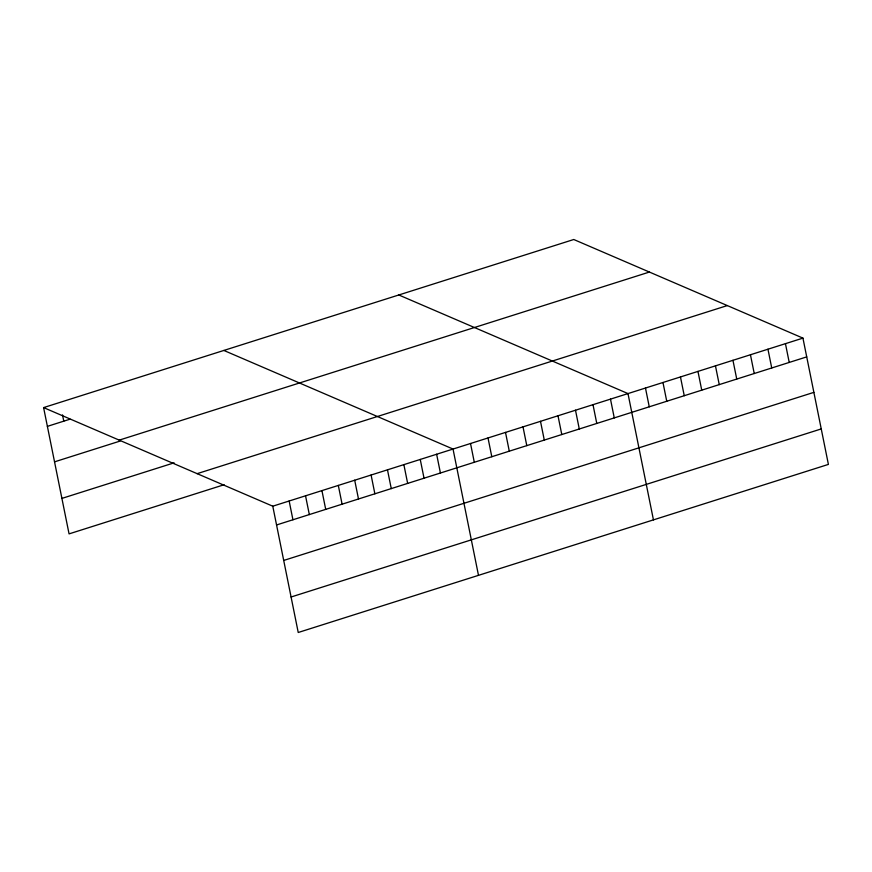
<?xml version="1.0" encoding="UTF-8"?>
<svg xmlns="http://www.w3.org/2000/svg" width="872" height="872" viewBox="0 0 872 872"><rect width="100%" height="100%" fill="white"/><g stroke="black" fill="none" stroke-linecap="round" stroke-linejoin="round"><path stroke-width="1.31" d="M43.6 407.595L573.765 239.506L802.938 338.118L828.4 464.405L298.235 632.494L272.773 506.196L43.6 407.595L69.062 533.882L224.115 484.734M47.382 426.364L70.076 419.17M119.224 440.131L649.389 272.053M54.544 461.844L120.085 441.069M61.912 498.403L174.095 462.836M197.137 473.66L727.313 305.571M272.773 506.196L802.938 338.118M276.555 524.966L806.72 356.888M283.705 560.445L813.87 392.367M291.074 597.004L821.25 428.926M398.809 294.976L627.982 393.577L653.444 519.875M223.853 350.446L453.026 449.047L478.488 575.346M785.443 343.666L789.225 362.436M767.949 349.203L771.731 367.984M750.443 354.751L754.236 373.521M732.949 360.3L736.742 379.069M715.454 365.848L719.247 384.617M697.96 371.396L701.742 390.166M680.465 376.944L684.248 395.714M662.971 382.492L666.753 401.262M645.476 388.04L649.259 406.81M610.487 399.125L614.269 417.895M592.993 404.673L596.775 423.443M575.498 410.222L579.281 428.991M557.993 415.77L561.786 434.539M540.498 421.318L544.292 440.088M523.004 426.866L526.786 445.636M505.509 432.414L509.292 451.184M488.015 437.962L491.797 456.732M470.52 443.499L474.303 462.269M436.632 454.247L440.425 473.016M420.25 459.446L424.032 478.216M403.867 464.634L407.649 483.404M387.473 469.834L391.266 488.603M371.091 475.022L374.873 493.792M354.697 480.221L358.49 498.991M338.314 485.421L342.097 504.19M321.932 490.609L325.714 509.379M305.538 495.808L309.331 514.578M289.155 501.008L292.938 519.777M62.512 414.909L63.776 421.165"/></g></svg>
